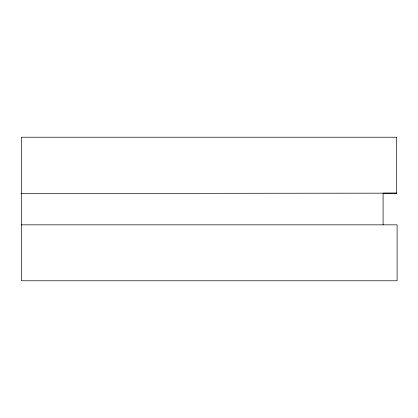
<?xml version="1.0" encoding="UTF-8"?>
<svg xmlns="http://www.w3.org/2000/svg" width="418" height="418" viewBox="0 0 418 418"><rect width="100%" height="100%" fill="white"/><g stroke="black" fill="none" stroke-linecap="round" stroke-linejoin="round"><path stroke-width="0.63" d="M396.818 137.224L21.386 137.224L21.386 280.776L397.1 280.776L397.1 224.847L21.386 224.847M20.9 193.466L396.588 193.153L383.097 193.163L383.097 224.847M396.588 137.224L396.588 193.461"/></g></svg>
